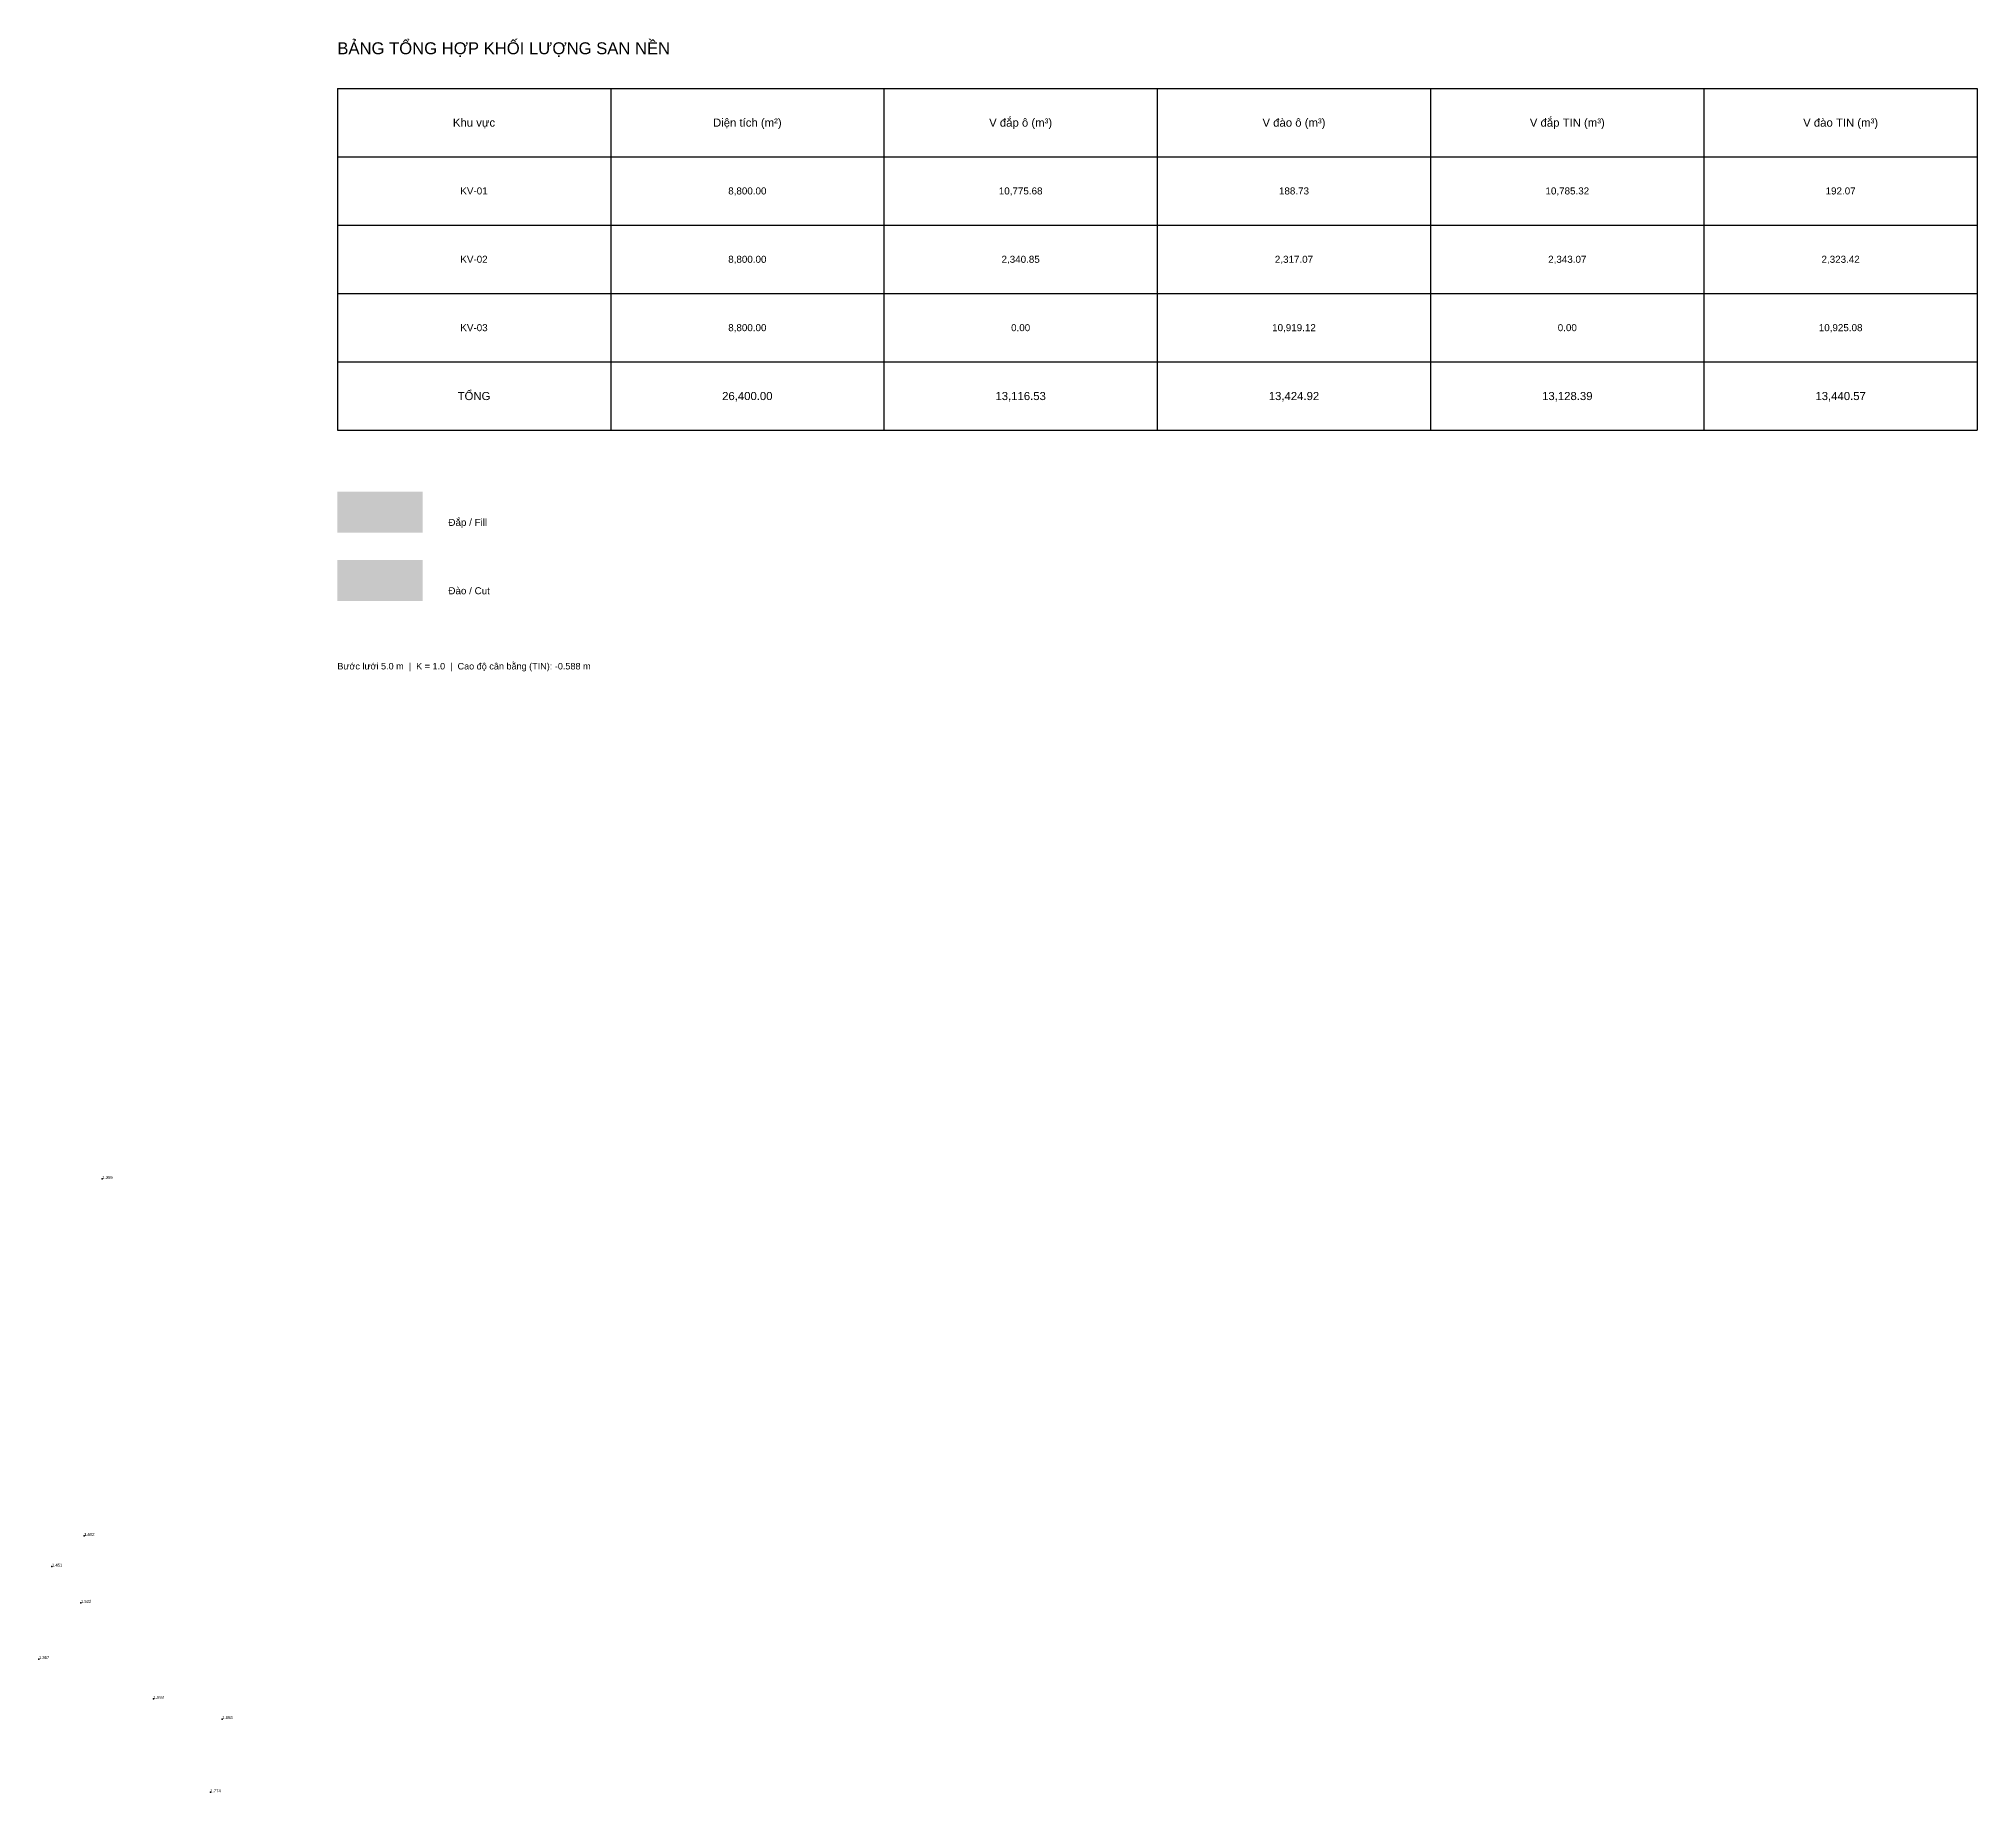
# Model space of a CAD drawing. Header units: metres. Extents: x 466 to 874, y 288 to 471.
# Drawn here: x 737.8 to 874, y 337.9 to 461 of the extents above; entities that cross this region are included whole.
import ezdxf
from ezdxf.enums import TextEntityAlignment as Align

# ---------------------------------------------------------------- set-up
doc = ezdxf.new("R2010")
doc.units = ezdxf.units.M
doc.layers.add('SN-Bang', color=7, linetype='Continuous')
doc.layers.add('SN-DiemDo', color=9, linetype='Continuous')
doc.styles.add('SN', font='arial.ttf')

msp = doc.modelspace()

# ---------------------------------------------------------------- hatches: boundary and pattern name
at = {"layer": 'SN-Bang', "transparency": 33554534}
for color, points in [(3, [(758.76, 426.3), (764.76, 426.3), (764.76, 429.18), (758.76, 429.18)]), (1, [(758.76, 421.5), (764.76, 421.5), (764.76, 424.38), (758.76, 424.38)])]:
    msp.add_hatch(color=color, dxfattribs=at).paths.add_polyline_path(points)

# ---------------------------------------------------------------- linework, layer by layer
at = {"layer": 'SN-Bang'}
for p, q in [((758.76, 457.5), (873.96, 457.5)), ((758.76, 457.5), (758.76, 433.5)), ((777.96, 457.5), (777.96, 433.5)), ((797.16, 457.5), (797.16, 433.5)), ((816.36, 457.5), (816.36, 433.5)), ((835.56, 457.5), (835.56, 433.5)), ((854.76, 457.5), (854.76, 433.5)), ((873.96, 457.5), (873.96, 433.5)), ((758.76, 452.7), (873.96, 452.7)), ((758.76, 447.9), (873.96, 447.9)), ((758.76, 443.1), (873.96, 443.1)), ((758.76, 438.3), (873.96, 438.3)), ((758.76, 433.5), (873.96, 433.5))]:
    msp.add_line(p, q, dxfattribs=at)
at = {"layer": 'SN-DiemDo'}
for p in [(742.25, 380.93, 1.35), (740.97, 355.86, 1.5), (738.71, 353.71, 1.45), (740.75, 351.16, 1.52), (737.79, 347.21, 1.37), (745.84, 344.42, 1.59), (750.67, 343, 1.87), (749.84, 337.86, 1.77)]:
    msp.add_point(p, dxfattribs=at)

# ---------------------------------------------------------------- texts
at = {"layer": 'SN-Bang', "style": 'SN'}
for s, height, p in [('BẢNG TỔNG HỢP KHỐI LƯỢNG SAN NỀN', 0.836, (758.76, 459.9)), ('Đắp / Fill', 0.494, (766.56, 426.78)), ('Đào / Cut', 0.494, (766.56, 421.98)), ('Bước lưới 5.0 m  |  K = 1.0  |  Cao độ cân bằng (TIN): -0.588 m', 0.456, (758.76, 416.7))]:
    msp.add_text(s, height=height, dxfattribs=at).set_placement(p)
for s, height, p in [('Khu vực', 0.57, (768.36, 455.1)), ('Diện tích (m²)', 0.57, (787.56, 455.1)), ('V đắp ô (m³)', 0.57, (806.76, 455.1)), ('V đào ô (m³)', 0.57, (825.96, 455.1)), ('V đắp TIN (m³)', 0.57, (845.16, 455.1)), ('V đào TIN (m³)', 0.57, (864.36, 455.1)), ('KV-01', 0.494, (768.36, 450.3)), ('8,800.00', 0.494, (787.56, 450.3)), ('10,775.68', 0.494, (806.76, 450.3)), ('188.73', 0.494, (825.96, 450.3)), ('10,785.32', 0.494, (845.16, 450.3)), ('192.07', 0.494, (864.36, 450.3)), ('KV-02', 0.494, (768.36, 445.5)), ('8,800.00', 0.494, (787.56, 445.5)), ('2,340.85', 0.494, (806.76, 445.5)), ('2,317.07', 0.494, (825.96, 445.5)), ('2,343.07', 0.494, (845.16, 445.5)), ('2,323.42', 0.494, (864.36, 445.5)), ('KV-03', 0.494, (768.36, 440.7)), ('8,800.00', 0.494, (787.56, 440.7)), ('0.00', 0.494, (806.76, 440.7)), ('10,919.12', 0.494, (825.96, 440.7)), ('0.00', 0.494, (845.16, 440.7)), ('10,925.08', 0.494, (864.36, 440.7)), ('TỔNG', 0.57, (768.36, 435.9)), ('26,400.00', 0.57, (787.56, 435.9)), ('13,116.53', 0.57, (806.76, 435.9)), ('13,424.92', 0.57, (825.96, 435.9)), ('13,128.39', 0.57, (845.16, 435.9)), ('13,440.57', 0.57, (864.36, 435.9))]:
    msp.add_text(s, height=height, dxfattribs=at).set_placement(p, align=Align.MIDDLE_CENTER)
at = {"layer": 'SN-DiemDo', "style": 'SN'}
for s, p in [('1.355', (742.25, 380.93)), ('1.502', (740.97, 355.86)), ('1.451', (738.71, 353.71)), ('1.522', (740.75, 351.16)), ('1.367', (737.79, 347.21)), ('1.593', (745.84, 344.42)), ('1.868', (750.67, 343)), ('1.774', (749.84, 337.86))]:
    msp.add_text(s, height=0.209, dxfattribs=at).set_placement(p)

doc.saveas('drawing.dxf')
